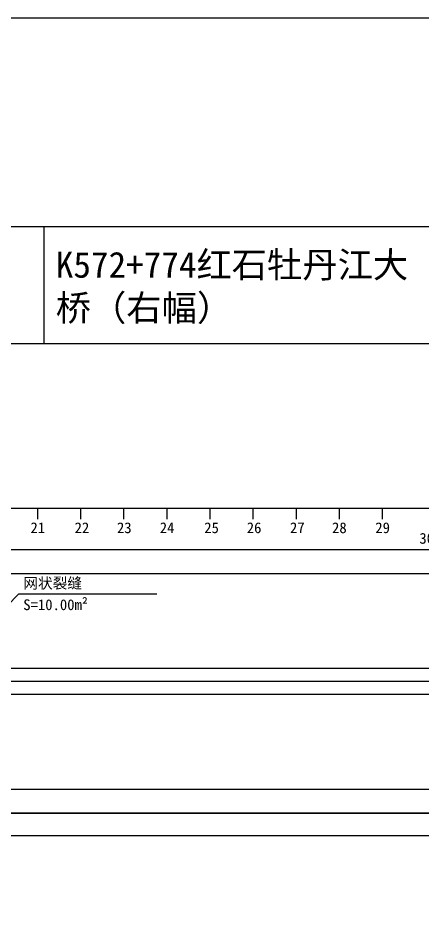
# Model space of a CAD drawing. Header units: millimetres. Extents: x -37 to 615, y -48 to 1658.
# Drawn here: x 289.2 to 383, y 1451.1 to 1658.2 of the extents above; entities that cross this region are included whole.
import ezdxf

# ---------------------------------------------------------------- set-up
doc = ezdxf.new("R2010")
doc.units = ezdxf.units.MM
doc.layers.add('病害', color=5, linetype='Continuous')
doc.styles.get("Standard").update_dxf_attribs({"font": ''})
doc.styles.add('汉字', font='')
doc.styles.get('Standard').set_extended_font_data('SimSun')
doc.styles.get('汉字').set_extended_font_data('SimSun')

# ---------------------------------------------------------------- blocks, each defined once
blk = doc.blocks.new('chi')
at = {"color": 0}
for p, q in [((1187.409, -3078.8), (1147.409, -3078.8)), ((1168.409, -3079.041), (1168.409, -3078.8)), ((1169.409, -3079.041), (1169.409, -3078.8)), ((1170.409, -3079.041), (1170.409, -3078.8)), ((1171.409, -3079.041), (1171.409, -3078.8)), ((1172.409, -3079.041), (1172.409, -3078.8)), ((1173.409, -3079.041), (1173.409, -3078.8)), ((1174.409, -3079.041), (1174.409, -3078.8)), ((1175.409, -3079.041), (1175.409, -3078.8)), ((1176.409, -3079.041), (1176.409, -3078.8))]:
    blk.add_line(p, q, dxfattribs=at)
for s, p in [('21', (1168.24, -3079.368)), ('22', (1169.264, -3079.368)), ('23', (1170.247, -3079.368)), ('24', (1171.24, -3079.368)), ('25', (1172.271, -3079.368)), ('26', (1173.258, -3079.368)), ('27', (1174.261, -3079.368)), ('28', (1175.236, -3079.368)), ('29', (1176.24, -3079.368)), ('30', (1177.262, -3079.613))]:
    blk.add_text(s, height=0.25).set_placement(p)

msp = doc.modelspace()

# ---------------------------------------------------------------- linework, layer by layer
at = {"color": 0}
for p, q in [((0, 1609.85), (529.17, 1609.85)), ((136.5, 1582.72), (529.17, 1582.72)), ((83.82, 1534.93), (483.82, 1534.93)), ((83.82, 1507.43), (483.82, 1507.43)), ((83.82, 1501.43), (483.82, 1501.43)), ((83.82, 1479.43), (483.82, 1479.43)), ((83.82, 1473.93), (483.82, 1473.93)), ((83.82, 1473.81), (483.82, 1473.81)), ((83.82, 1468.68), (483.82, 1468.68))]:
    msp.add_line(p, q, dxfattribs=at)
msp.add_line((83.82, 1529.43), (483.82, 1529.43))
at = {"color": 1}
msp.add_line((83.82, 1504.43), (483.82, 1504.43), dxfattribs=at)
at = {"color": 3}
msp.add_lwpolyline([(-36.77, 1658.19), (615.38, 1658.19), (615.38, 1197.07), (-36.77, 1197.07)], dxfattribs=at)
at = {"color": 7}
msp.add_lwpolyline([(283.8, 1519), (289.46, 1524.66), (321.46, 1524.66)], dxfattribs=at)
at = {"layer": '病害', "color": 0}
msp.add_line((295.25, 1609.85), (295.25, 1582.72), dxfattribs=at)
at = {"layer": '病害', "color": 5}
msp.add_line((136.5, 1582.72), (386.58, 1582.72), dxfattribs=at)

# ---------------------------------------------------------------- block references
at = {"xscale": 9.999999999994273, "yscale": 9.999999999994273, "zscale": 9.999999999994273}
msp.add_blockref('chi', (-11390.27, 32332.43), dxfattribs=at)

# ---------------------------------------------------------------- texts
at = {"color": 7}
for s, p in [('网状裂缝', (290.46, 1525.91)), ('S=10.00m²', (290.46, 1520.91))]:
    msp.add_text(s, height=2.5, dxfattribs=at).set_placement(p)
at = {"insert": (298, 1603.97), "char_height": 6, "width": 87.5474, "attachment_point": 1, "style": '汉字'}
msp.add_mtext('K572+774红石牡丹江大桥（右幅）', dxfattribs=at)

doc.saveas('drawing.dxf')
